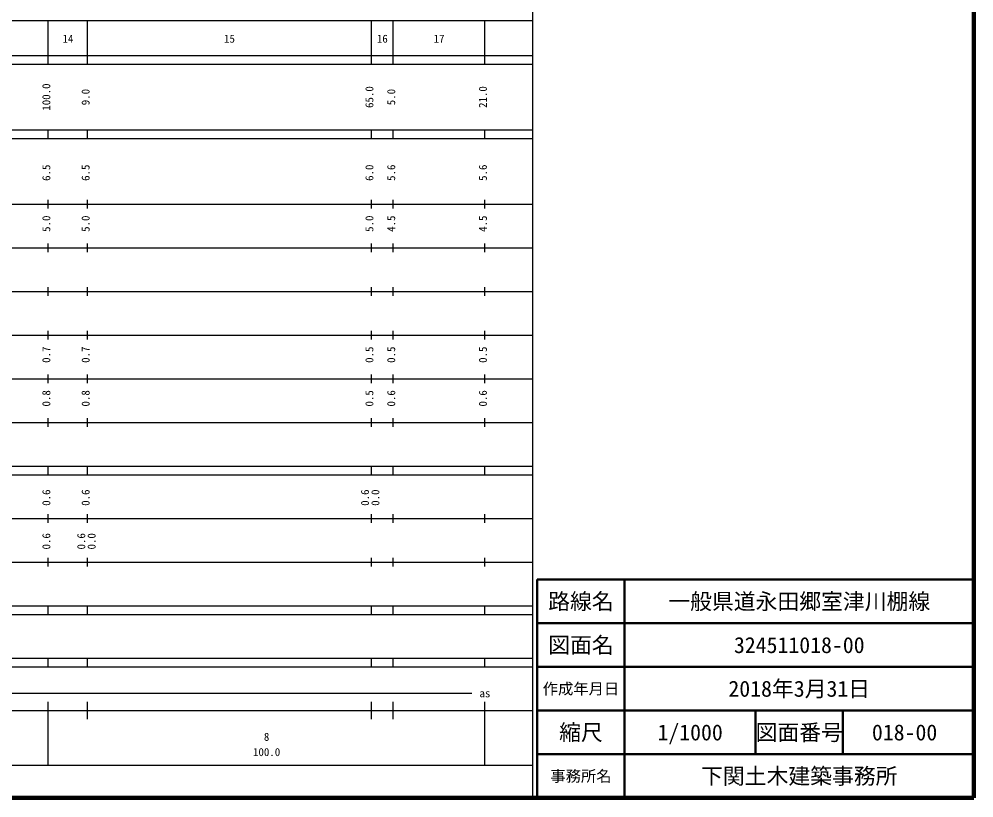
# Model space of a CAD drawing. Units: millimetres on the paper, enlarged 1000 times. Extents: x 40000 to 680000, y 20000 to 380000.
# Drawn here: x 461308 to 680000, y 20000 to 198357 of the extents above; entities that cross this region are included whole.
import ezdxf
from ezdxf.enums import TextEntityAlignment as Align

# ---------------------------------------------------------------- set-up
doc = ezdxf.new("R2010")
doc.units = ezdxf.units.MM
doc.header["$LTSCALE"] = 1000
for name, color, linetype, lineweight in [('M-TTL', 2, 'Continuous', 140), ('M-TTL-BAND', 7, 'Continuous', 25), ('M-TTL-FRAM', 2, 'Continuous', 50), ('M-TTL-LINE', 7, 'Continuous', 50)]:
    doc.layers.add(name, color=color, linetype=linetype, lineweight=lineweight)
doc.layers.add('M-TTL-TXT', color=7, linetype='Continuous')
doc.styles.add('ＭＳ ゴシック', font='')
doc.styles.get('ＭＳ ゴシック').set_extended_font_data('MS Gothic')

msp = doc.modelspace()

# ---------------------------------------------------------------- linework, layer by layer
at = {"layer": 'M-TTL'}
for p, q in [((680000, 20000), (680000, 380000)), ((40000, 20000), (680000, 20000))]:
    msp.add_line(p, q, dxfattribs=at)
at = {"layer": 'M-TTL-BAND'}
for p, q in [((579000, 20000), (579000, 370000)), ((68000, 198000), (579000, 198000)), ((468000, 188000), (468000, 198000)), ((477000, 188000), (477000, 198000)), ((542000, 188000), (542000, 198000)), ((547000, 188000), (547000, 198000)), ((568000, 188000), (568000, 198000)), ((40000, 190000), (579000, 190000)), ((40000, 188000), (579000, 188000)), ((40000, 173000), (579000, 173000)), ((468000, 171000), (468000, 173000)), ((477000, 171000), (477000, 173000)), ((542000, 171000), (542000, 173000)), ((547000, 171000), (547000, 173000)), ((568000, 171000), (568000, 173000)), ((40000, 171000), (579000, 171000)), ((40000, 156000), (579000, 156000)), ((468000, 155000), (468000, 157000)), ((477000, 155000), (477000, 157000)), ((542000, 155000), (542000, 157000)), ((547000, 155000), (547000, 157000)), ((568000, 155000), (568000, 157000)), ((468000, 145000), (468000, 147000)), ((477000, 145000), (477000, 147000)), ((542000, 145000), (542000, 147000)), ((547000, 145000), (547000, 147000)), ((568000, 145000), (568000, 147000)), ((46000, 146000), (579000, 146000)), ((52000, 136000), (579000, 136000)), ((468000, 135000), (468000, 137000)), ((477000, 135000), (477000, 137000)), ((542000, 135000), (542000, 137000)), ((547000, 135000), (547000, 137000)), ((568000, 135000), (568000, 137000)), ((468000, 125000), (468000, 127000)), ((477000, 125000), (477000, 127000)), ((542000, 125000), (542000, 127000)), ((547000, 125000), (547000, 127000)), ((568000, 125000), (568000, 127000)), ((46000, 126000), (579000, 126000)), ((52000, 116000), (579000, 116000)), ((468000, 115000), (468000, 117000)), ((477000, 115000), (477000, 117000)), ((542000, 115000), (542000, 117000)), ((547000, 115000), (547000, 117000)), ((568000, 115000), (568000, 117000)), ((46000, 106000), (579000, 106000)), ((468000, 105000), (468000, 107000)), ((477000, 105000), (477000, 107000)), ((542000, 105000), (542000, 107000)), ((547000, 105000), (547000, 107000)), ((568000, 105000), (568000, 107000)), ((40000, 96000), (579000, 96000)), ((468000, 94000), (468000, 96000)), ((477000, 94000), (477000, 96000)), ((542000, 94000), (542000, 96000)), ((547000, 94000), (547000, 96000)), ((568000, 94000), (568000, 96000)), ((40000, 94000), (579000, 94000)), ((49000, 84000), (579000, 84000)), ((468000, 83000), (468000, 85000)), ((477000, 83000), (477000, 85000)), ((542000, 83000), (542000, 85000)), ((547000, 83000), (547000, 85000)), ((568000, 83000), (568000, 85000)), ((468000, 73000), (468000, 75000)), ((477000, 73000), (477000, 75000)), ((542000, 73000), (542000, 75000)), ((547000, 73000), (547000, 75000)), ((568000, 73000), (568000, 75000)), ((40000, 74000), (579000, 74000)), ((40000, 64000), (579000, 64000)), ((468000, 62000), (468000, 64000)), ((477000, 62000), (477000, 64000)), ((542000, 62000), (542000, 64000)), ((547000, 62000), (547000, 64000)), ((568000, 62000), (568000, 64000)), ((40000, 62000), (579000, 62000)), ((40000, 52000), (579000, 52000)), ((468000, 50000), (468000, 52000)), ((477000, 50000), (477000, 52000)), ((542000, 50000), (542000, 52000)), ((547000, 50000), (547000, 52000)), ((568000, 50000), (568000, 52000)), ((40000, 50000), (579000, 50000)), ((197500, 44000), (565000, 44000)), ((468000, 27500), (468000, 42000)), ((477000, 38000), (477000, 42000)), ((542000, 38000), (542000, 42000)), ((547000, 38000), (547000, 42000)), ((568000, 27500), (568000, 42000)), ((40000, 40000), (579000, 40000)), ((68000, 27500), (579000, 27500))]:
    msp.add_line(p, q, dxfattribs=at)
at = {"layer": 'M-TTL-FRAM'}
for p, q in [((680000, 70000), (580000, 70000)), ((580000, 70000), (580000, 20000))]:
    msp.add_line(p, q, dxfattribs=at)
at = {"layer": 'M-TTL-LINE'}
for p, q in [((600000, 70000), (600000, 20000)), ((680000, 60000), (580000, 60000)), ((680000, 50000), (580000, 50000)), ((680000, 40000), (580000, 40000)), ((630000, 40000), (630000, 30000)), ((650000, 40000), (650000, 30000)), ((680000, 30000), (580000, 30000))]:
    msp.add_line(p, q, dxfattribs=at)

# ---------------------------------------------------------------- texts
at = {"layer": 'M-TTL-BAND', "style": 'ＭＳ ゴシック'}
for s, p in [('14', (472500, 192405)), ('15', (509500, 192405)), ('16', (544500, 192405)), ('17', (557500, 192405)), ('as', (568000, 42500)), ('8', (518000, 32523)), ('100.0', (518000, 29033))]:
    msp.add_text(s, height=1833, dxfattribs=at).set_placement(p, align=Align.BOTTOM_CENTER)
for s, p in [('100.0', (469000, 180500)), ('9.0', (478000, 180500)), ('65.0', (543000, 180500)), ('5.0', (548000, 180500)), ('21.0', (569000, 180500)), ('6.5', (469000, 163174)), ('6.5', (478000, 163174)), ('6.0', (543000, 163174)), ('5.6', (548000, 163174)), ('5.6', (569000, 163174)), ('5.0', (469000, 151500)), ('5.0', (478000, 151500)), ('5.0', (543000, 151500)), ('4.5', (548000, 151500)), ('4.5', (569000, 151500)), ('0.7', (469000, 121500)), ('0.7', (478000, 121500)), ('0.5', (543000, 121500)), ('0.5', (548000, 121500)), ('0.5', (569000, 121500)), ('0.8', (469000, 111500)), ('0.8', (478000, 111500)), ('0.5', (543000, 111500)), ('0.6', (548000, 111500)), ('0.6', (569000, 111500)), ('0.6', (469000, 88764)), ('0.6', (478000, 88764)), ('0.6', (542000, 88764)), ('0.0', (544370, 88764)), ('0.6', (469000, 78764)), ('0.6', (477000, 78764)), ('0.0', (479370, 78764))]:
    msp.add_text(s, height=1833, rotation=90, dxfattribs=at).set_placement(p, align=Align.BOTTOM_CENTER)
at = {"layer": 'M-TTL-TXT', "style": 'ＭＳ ゴシック'}
for s, height, p in [('路線名', 3666, (590000, 65000)), ('路線名', 3666, (590000, 65000)), ('一般県道永田郷室津川棚線', 3666, (640000, 65000)), ('図面名', 3666, (590000, 55000)), ('図面名', 3666, (590000, 55000)), ('324511018-00', 3666, (640000, 55000)), ('作成年月日', 2566, (590000, 45000)), ('作成年月日', 2566, (590000, 45000)), ('2018年3月31日', 3666, (640000, 45000)), ('縮尺', 3666, (590000, 35000)), ('縮尺', 3666, (590000, 35000)), ('図面番号', 3666, (640000, 35000)), ('図面番号', 3666, (640000, 35000)), ('1/1000', 3666, (615000, 35000)), ('018-00', 3666, (664125, 35000)), ('事務所名', 2566, (590000, 25000)), ('事務所名', 2566, (590000, 25000)), ('下関土木建築事務所', 3666, (640000, 25000))]:
    msp.add_text(s, height=height, dxfattribs=at).set_placement(p, align=Align.MIDDLE_CENTER)

doc.saveas('drawing.dxf')
